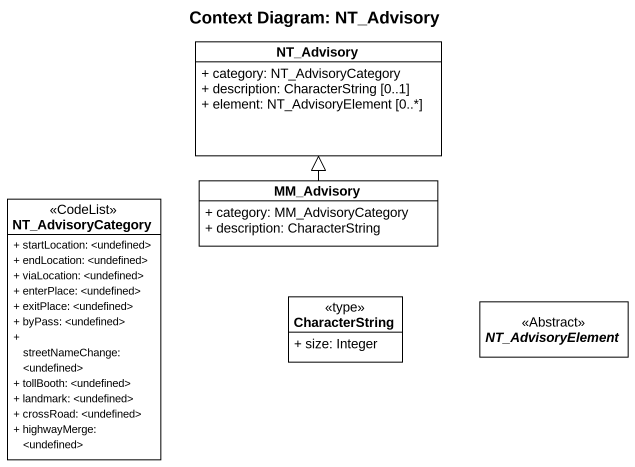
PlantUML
@startuml
title Context Diagram: NT_Advisory
hide circle
hide empty members
skinparam classAttributeIconSize 0
class NT_Advisory {
  + category: NT_AdvisoryCategory
  + description: CharacterString [0..1]
  + element: NT_AdvisoryElement [0..*]
}
class NT_AdvisoryCategory <<CodeList>> {
  + startLocation: <undefined>
  + endLocation: <undefined>
  + viaLocation: <undefined>
  + enterPlace: <undefined>
  + exitPlace: <undefined>
  + byPass: <undefined>
  + streetNameChange: <undefined>
  + tollBooth: <undefined>
  + landmark: <undefined>
  + crossRoad: <undefined>
  + highwayMerge: <undefined>
}
class MM_Advisory {
  + category: MM_AdvisoryCategory
  + description: CharacterString
}
class CharacterString <<type>> {
  + size: Integer
}
abstract class NT_AdvisoryElement <<Abstract>>
MM_Advisory -up-|> NT_Advisory
@enduml
